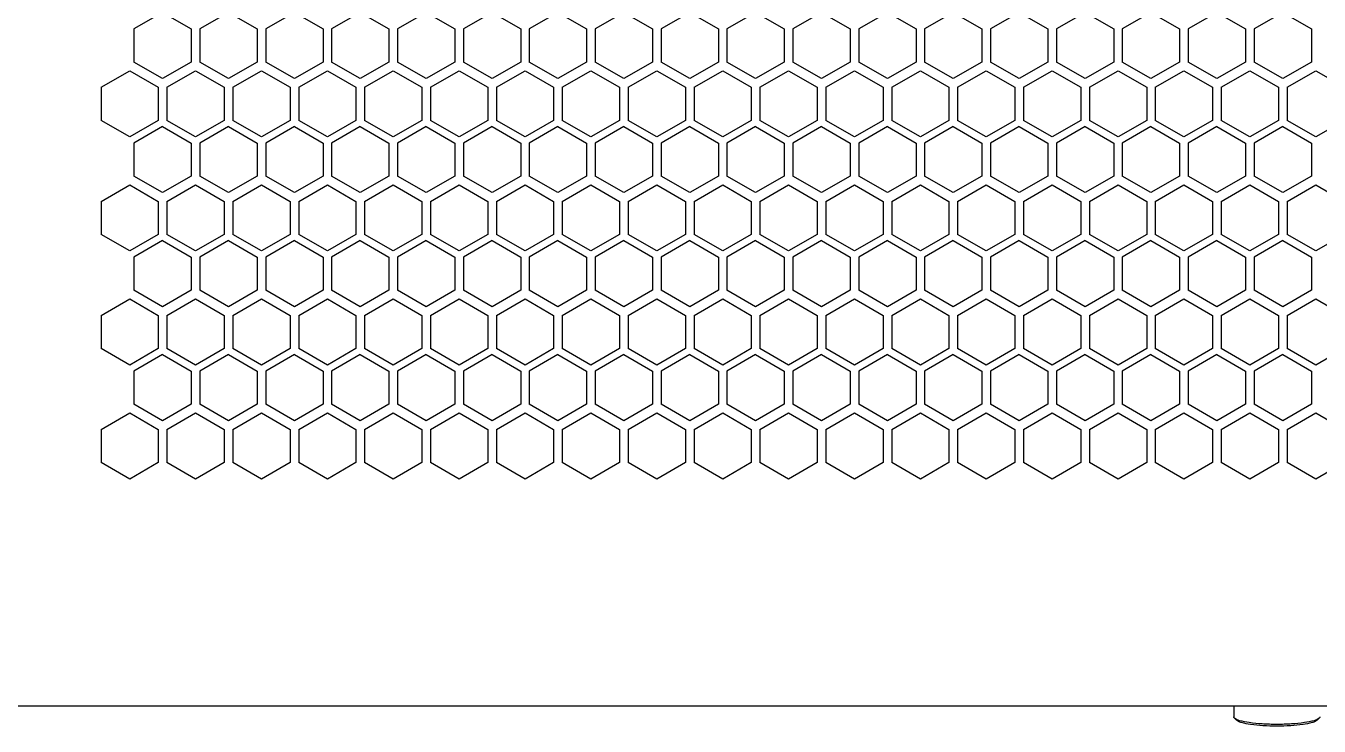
# Model space of a CAD drawing. Header units: millimetres. Extents: x 55614 to 110757, y -66981 to -47484.
# Drawn here: x 77869.1 to 78049.7, y -50502 to -50404.2 of the extents above; entities that cross this region are included whole.
import ezdxf

# ---------------------------------------------------------------- set-up
doc = ezdxf.new("R2010")
doc.units = ezdxf.units.MM
doc.layers.add('4215-0412-2-1_0', color=7, linetype='Continuous')
doc.layers.add('SONGBUTUO-M4-8_0', color=7, linetype='Continuous')
doc.layers.add('THICK', color=7, linetype='Continuous', lineweight=0)

# ---------------------------------------------------------------- blocks, each defined once
blk = doc.blocks.new('RU67I6756')
at = {"layer": '4215-0412-2-1_0', "color": 0, "linetype": 'Continuous'}
for p, q in [((24589.06, 16388.19), (24585.06, 16385.88)), ((24589.06, 16388.19), (24593.06, 16385.88)), ((24598.26, 16388.19), (24594.26, 16385.88)), ((24598.26, 16388.19), (24602.26, 16385.88)), ((24607.46, 16388.19), (24603.46, 16385.88)), ((24607.46, 16388.19), (24611.46, 16385.88)), ((24616.66, 16388.19), (24612.66, 16385.88)), ((24616.66, 16388.19), (24620.66, 16385.88)), ((24625.86, 16388.19), (24621.86, 16385.88)), ((24625.86, 16388.19), (24629.86, 16385.88)), ((24635.06, 16388.19), (24631.06, 16385.88)), ((24635.06, 16388.19), (24639.06, 16385.88)), ((24644.26, 16388.19), (24640.26, 16385.88)), ((24644.26, 16388.19), (24648.26, 16385.88)), ((24653.46, 16388.19), (24649.46, 16385.88)), ((24653.46, 16388.19), (24657.46, 16385.88)), ((24662.66, 16388.19), (24658.66, 16385.88)), ((24662.66, 16388.19), (24666.66, 16385.88)), ((24671.86, 16388.19), (24667.86, 16385.88)), ((24671.86, 16388.19), (24675.86, 16385.88)), ((24681.06, 16388.19), (24677.06, 16385.88)), ((24681.06, 16388.19), (24685.06, 16385.88)), ((24690.26, 16388.19), (24686.26, 16385.88)), ((24690.26, 16388.19), (24694.26, 16385.88)), ((24699.46, 16388.19), (24695.46, 16385.88)), ((24699.46, 16388.19), (24703.46, 16385.88)), ((24708.66, 16388.19), (24704.66, 16385.88)), ((24708.66, 16388.19), (24712.66, 16385.88)), ((24717.86, 16388.19), (24713.86, 16385.88)), ((24717.86, 16388.19), (24721.86, 16385.88)), ((24727.06, 16388.19), (24723.06, 16385.88)), ((24727.06, 16388.19), (24731.06, 16385.88)), ((24736.26, 16388.19), (24732.26, 16385.88)), ((24736.26, 16388.19), (24740.26, 16385.88)), ((24745.46, 16388.19), (24741.46, 16385.88)), ((24745.46, 16388.19), (24749.46, 16385.88)), ((24585.06, 16385.88), (24585.06, 16381.26)), ((24593.06, 16385.88), (24593.06, 16381.26)), ((24594.26, 16385.88), (24594.26, 16381.26)), ((24602.26, 16385.88), (24602.26, 16381.26)), ((24603.46, 16385.88), (24603.46, 16381.26)), ((24611.46, 16385.88), (24611.46, 16381.26)), ((24612.66, 16385.88), (24612.66, 16381.26)), ((24620.66, 16385.88), (24620.66, 16381.26)), ((24621.86, 16385.88), (24621.86, 16381.26)), ((24629.86, 16385.88), (24629.86, 16381.26)), ((24631.06, 16385.88), (24631.06, 16381.26)), ((24639.06, 16385.88), (24639.06, 16381.26)), ((24640.26, 16385.88), (24640.26, 16381.26)), ((24648.26, 16385.88), (24648.26, 16381.26)), ((24649.46, 16385.88), (24649.46, 16381.26)), ((24657.46, 16385.88), (24657.46, 16381.26)), ((24658.66, 16385.88), (24658.66, 16381.26)), ((24666.66, 16385.88), (24666.66, 16381.26)), ((24667.86, 16385.88), (24667.86, 16381.26)), ((24675.86, 16385.88), (24675.86, 16381.26)), ((24677.06, 16385.88), (24677.06, 16381.26)), ((24685.06, 16385.88), (24685.06, 16381.26)), ((24686.26, 16385.88), (24686.26, 16381.26)), ((24694.26, 16385.88), (24694.26, 16381.26)), ((24695.46, 16385.88), (24695.46, 16381.26)), ((24703.46, 16385.88), (24703.46, 16381.26)), ((24704.66, 16385.88), (24704.66, 16381.26)), ((24712.66, 16385.88), (24712.66, 16381.26)), ((24713.86, 16385.88), (24713.86, 16381.26)), ((24721.86, 16385.88), (24721.86, 16381.26)), ((24723.06, 16385.88), (24723.06, 16381.26)), ((24731.06, 16385.88), (24731.06, 16381.26)), ((24732.26, 16385.88), (24732.26, 16381.26)), ((24740.26, 16385.88), (24740.26, 16381.26)), ((24741.46, 16385.88), (24741.46, 16381.26)), ((24749.46, 16385.88), (24749.46, 16381.26)), ((24580.46, 16377.73), (24584.46, 16380.04)), ((24584.46, 16380.04), (24588.46, 16377.73)), ((24589.06, 16378.95), (24585.06, 16381.26)), ((24593.06, 16381.26), (24589.06, 16378.95)), ((24589.66, 16377.73), (24593.66, 16380.04)), ((24593.66, 16380.04), (24597.66, 16377.73)), ((24598.26, 16378.95), (24594.26, 16381.26)), ((24602.26, 16381.26), (24598.26, 16378.95)), ((24598.86, 16377.73), (24602.86, 16380.04)), ((24602.86, 16380.04), (24606.86, 16377.73)), ((24607.46, 16378.95), (24603.46, 16381.26)), ((24611.46, 16381.26), (24607.46, 16378.95)), ((24608.06, 16377.73), (24612.06, 16380.04)), ((24612.06, 16380.04), (24616.06, 16377.73)), ((24616.66, 16378.95), (24612.66, 16381.26)), ((24620.66, 16381.26), (24616.66, 16378.95)), ((24617.26, 16377.73), (24621.26, 16380.04)), ((24621.26, 16380.04), (24625.26, 16377.73)), ((24625.86, 16378.95), (24621.86, 16381.26)), ((24629.86, 16381.26), (24625.86, 16378.95)), ((24626.46, 16377.73), (24630.46, 16380.04)), ((24630.46, 16380.04), (24634.46, 16377.73)), ((24635.06, 16378.95), (24631.06, 16381.26)), ((24639.06, 16381.26), (24635.06, 16378.95)), ((24635.66, 16377.73), (24639.66, 16380.04)), ((24639.66, 16380.04), (24643.66, 16377.73)), ((24644.26, 16378.95), (24640.26, 16381.26)), ((24648.26, 16381.26), (24644.26, 16378.95)), ((24644.86, 16377.73), (24648.86, 16380.04)), ((24648.86, 16380.04), (24652.86, 16377.73)), ((24653.46, 16378.95), (24649.46, 16381.26)), ((24657.46, 16381.26), (24653.46, 16378.95)), ((24654.06, 16377.73), (24658.06, 16380.04)), ((24658.06, 16380.04), (24662.06, 16377.73)), ((24662.66, 16378.95), (24658.66, 16381.26)), ((24666.66, 16381.26), (24662.66, 16378.95)), ((24663.26, 16377.73), (24667.26, 16380.04)), ((24667.26, 16380.04), (24671.26, 16377.73)), ((24671.86, 16378.95), (24667.86, 16381.26)), ((24675.86, 16381.26), (24671.86, 16378.95)), ((24672.46, 16377.73), (24676.46, 16380.04)), ((24676.46, 16380.04), (24680.46, 16377.73)), ((24681.06, 16378.95), (24677.06, 16381.26)), ((24685.06, 16381.26), (24681.06, 16378.95)), ((24681.66, 16377.73), (24685.66, 16380.04)), ((24685.66, 16380.04), (24689.66, 16377.73)), ((24690.26, 16378.95), (24686.26, 16381.26)), ((24694.26, 16381.26), (24690.26, 16378.95)), ((24690.86, 16377.73), (24694.86, 16380.04)), ((24694.86, 16380.04), (24698.86, 16377.73)), ((24699.46, 16378.95), (24695.46, 16381.26)), ((24703.46, 16381.26), (24699.46, 16378.95)), ((24700.06, 16377.73), (24704.06, 16380.04)), ((24704.06, 16380.04), (24708.06, 16377.73)), ((24708.66, 16378.95), (24704.66, 16381.26)), ((24712.66, 16381.26), (24708.66, 16378.95)), ((24709.26, 16377.73), (24713.26, 16380.04)), ((24713.26, 16380.04), (24717.26, 16377.73)), ((24717.86, 16378.95), (24713.86, 16381.26)), ((24721.86, 16381.26), (24717.86, 16378.95)), ((24718.46, 16377.73), (24722.46, 16380.04)), ((24722.46, 16380.04), (24726.46, 16377.73)), ((24727.06, 16378.95), (24723.06, 16381.26)), ((24731.06, 16381.26), (24727.06, 16378.95)), ((24727.66, 16377.73), (24731.66, 16380.04)), ((24731.66, 16380.04), (24735.66, 16377.73)), ((24736.26, 16378.95), (24732.26, 16381.26)), ((24740.26, 16381.26), (24736.26, 16378.95)), ((24736.86, 16377.73), (24740.86, 16380.04)), ((24740.86, 16380.04), (24744.86, 16377.73)), ((24745.46, 16378.95), (24741.46, 16381.26)), ((24749.46, 16381.26), (24745.46, 16378.95)), ((24746.06, 16377.73), (24750.06, 16380.04)), ((24750.06, 16380.04), (24754.06, 16377.73)), ((24580.46, 16377.73), (24580.46, 16373.11)), ((24588.46, 16377.73), (24588.46, 16373.11)), ((24589.66, 16377.73), (24589.66, 16373.11)), ((24597.66, 16377.73), (24597.66, 16373.11)), ((24598.86, 16377.73), (24598.86, 16373.11)), ((24606.86, 16377.73), (24606.86, 16373.11)), ((24608.06, 16377.73), (24608.06, 16373.11)), ((24616.06, 16377.73), (24616.06, 16373.11)), ((24617.26, 16377.73), (24617.26, 16373.11)), ((24625.26, 16377.73), (24625.26, 16373.11)), ((24626.46, 16377.73), (24626.46, 16373.11)), ((24634.46, 16377.73), (24634.46, 16373.11)), ((24635.66, 16377.73), (24635.66, 16373.11)), ((24643.66, 16377.73), (24643.66, 16373.11)), ((24644.86, 16377.73), (24644.86, 16373.11)), ((24652.86, 16377.73), (24652.86, 16373.11)), ((24654.06, 16377.73), (24654.06, 16373.11)), ((24662.06, 16377.73), (24662.06, 16373.11)), ((24663.26, 16377.73), (24663.26, 16373.11)), ((24671.26, 16377.73), (24671.26, 16373.11)), ((24672.46, 16377.73), (24672.46, 16373.11)), ((24680.46, 16377.73), (24680.46, 16373.11)), ((24681.66, 16377.73), (24681.66, 16373.11)), ((24689.66, 16377.73), (24689.66, 16373.11)), ((24690.86, 16377.73), (24690.86, 16373.11)), ((24698.86, 16377.73), (24698.86, 16373.11)), ((24700.06, 16377.73), (24700.06, 16373.11)), ((24708.06, 16377.73), (24708.06, 16373.11)), ((24709.26, 16377.73), (24709.26, 16373.11)), ((24717.26, 16377.73), (24717.26, 16373.11)), ((24718.46, 16377.73), (24718.46, 16373.11)), ((24726.46, 16377.73), (24726.46, 16373.11)), ((24727.66, 16377.73), (24727.66, 16373.11)), ((24735.66, 16377.73), (24735.66, 16373.11)), ((24736.86, 16377.73), (24736.86, 16373.11)), ((24744.86, 16377.73), (24744.86, 16373.11)), ((24746.06, 16377.73), (24746.06, 16373.11)), ((24584.46, 16370.8), (24580.46, 16373.11)), ((24588.46, 16373.11), (24584.46, 16370.8)), ((24593.66, 16370.8), (24589.66, 16373.11)), ((24597.66, 16373.11), (24593.66, 16370.8)), ((24602.86, 16370.8), (24598.86, 16373.11)), ((24606.86, 16373.11), (24602.86, 16370.8)), ((24612.06, 16370.8), (24608.06, 16373.11)), ((24616.06, 16373.11), (24612.06, 16370.8)), ((24621.26, 16370.8), (24617.26, 16373.11)), ((24625.26, 16373.11), (24621.26, 16370.8)), ((24630.46, 16370.8), (24626.46, 16373.11)), ((24634.46, 16373.11), (24630.46, 16370.8)), ((24639.66, 16370.8), (24635.66, 16373.11)), ((24643.66, 16373.11), (24639.66, 16370.8)), ((24648.86, 16370.8), (24644.86, 16373.11)), ((24652.86, 16373.11), (24648.86, 16370.8)), ((24658.06, 16370.8), (24654.06, 16373.11)), ((24662.06, 16373.11), (24658.06, 16370.8)), ((24667.26, 16370.8), (24663.26, 16373.11)), ((24671.26, 16373.11), (24667.26, 16370.8)), ((24676.46, 16370.8), (24672.46, 16373.11)), ((24680.46, 16373.11), (24676.46, 16370.8)), ((24685.66, 16370.8), (24681.66, 16373.11)), ((24689.66, 16373.11), (24685.66, 16370.8)), ((24694.86, 16370.8), (24690.86, 16373.11)), ((24698.86, 16373.11), (24694.86, 16370.8)), ((24704.06, 16370.8), (24700.06, 16373.11)), ((24708.06, 16373.11), (24704.06, 16370.8)), ((24713.26, 16370.8), (24709.26, 16373.11)), ((24717.26, 16373.11), (24713.26, 16370.8)), ((24722.46, 16370.8), (24718.46, 16373.11)), ((24726.46, 16373.11), (24722.46, 16370.8)), ((24731.66, 16370.8), (24727.66, 16373.11)), ((24735.66, 16373.11), (24731.66, 16370.8)), ((24740.86, 16370.8), (24736.86, 16373.11)), ((24744.86, 16373.11), (24740.86, 16370.8)), ((24750.06, 16370.8), (24746.06, 16373.11)), ((24754.06, 16373.11), (24750.06, 16370.8)), ((24589.06, 16372.26), (24585.06, 16369.95)), ((24589.06, 16372.26), (24593.06, 16369.95)), ((24598.26, 16372.26), (24594.26, 16369.95)), ((24598.26, 16372.26), (24602.26, 16369.95)), ((24607.46, 16372.26), (24603.46, 16369.95)), ((24607.46, 16372.26), (24611.46, 16369.95)), ((24616.66, 16372.26), (24612.66, 16369.95)), ((24616.66, 16372.26), (24620.66, 16369.95)), ((24625.86, 16372.26), (24621.86, 16369.95)), ((24625.86, 16372.26), (24629.86, 16369.95)), ((24635.06, 16372.26), (24631.06, 16369.95)), ((24635.06, 16372.26), (24639.06, 16369.95)), ((24644.26, 16372.26), (24640.26, 16369.95)), ((24644.26, 16372.26), (24648.26, 16369.95)), ((24653.46, 16372.26), (24649.46, 16369.95)), ((24653.46, 16372.26), (24657.46, 16369.95)), ((24662.66, 16372.26), (24658.66, 16369.95)), ((24662.66, 16372.26), (24666.66, 16369.95)), ((24671.86, 16372.26), (24667.86, 16369.95)), ((24671.86, 16372.26), (24675.86, 16369.95)), ((24681.06, 16372.26), (24677.06, 16369.95)), ((24681.06, 16372.26), (24685.06, 16369.95)), ((24690.26, 16372.26), (24686.26, 16369.95)), ((24690.26, 16372.26), (24694.26, 16369.95)), ((24699.46, 16372.26), (24695.46, 16369.95)), ((24699.46, 16372.26), (24703.46, 16369.95)), ((24708.66, 16372.26), (24704.66, 16369.95)), ((24708.66, 16372.26), (24712.66, 16369.95)), ((24717.86, 16372.26), (24713.86, 16369.95)), ((24717.86, 16372.26), (24721.86, 16369.95)), ((24727.06, 16372.26), (24723.06, 16369.95)), ((24727.06, 16372.26), (24731.06, 16369.95)), ((24736.26, 16372.26), (24732.26, 16369.95)), ((24736.26, 16372.26), (24740.26, 16369.95)), ((24745.46, 16372.26), (24741.46, 16369.95)), ((24745.46, 16372.26), (24749.46, 16369.95)), ((24585.06, 16369.95), (24585.06, 16365.33)), ((24593.06, 16369.95), (24593.06, 16365.33)), ((24594.26, 16369.95), (24594.26, 16365.33)), ((24602.26, 16369.95), (24602.26, 16365.33)), ((24603.46, 16369.95), (24603.46, 16365.33)), ((24611.46, 16369.95), (24611.46, 16365.33)), ((24612.66, 16369.95), (24612.66, 16365.33)), ((24620.66, 16369.95), (24620.66, 16365.33)), ((24621.86, 16369.95), (24621.86, 16365.33)), ((24629.86, 16369.95), (24629.86, 16365.33)), ((24631.06, 16369.95), (24631.06, 16365.33)), ((24639.06, 16369.95), (24639.06, 16365.33)), ((24640.26, 16369.95), (24640.26, 16365.33)), ((24648.26, 16369.95), (24648.26, 16365.33)), ((24649.46, 16369.95), (24649.46, 16365.33)), ((24657.46, 16369.95), (24657.46, 16365.33)), ((24658.66, 16369.95), (24658.66, 16365.33)), ((24666.66, 16369.95), (24666.66, 16365.33)), ((24667.86, 16369.95), (24667.86, 16365.33)), ((24675.86, 16369.95), (24675.86, 16365.33)), ((24677.06, 16369.95), (24677.06, 16365.33)), ((24685.06, 16369.95), (24685.06, 16365.33)), ((24686.26, 16369.95), (24686.26, 16365.33)), ((24694.26, 16369.95), (24694.26, 16365.33)), ((24695.46, 16369.95), (24695.46, 16365.33)), ((24703.46, 16369.95), (24703.46, 16365.33)), ((24704.66, 16369.95), (24704.66, 16365.33)), ((24712.66, 16369.95), (24712.66, 16365.33)), ((24713.86, 16369.95), (24713.86, 16365.33)), ((24721.86, 16369.95), (24721.86, 16365.33)), ((24723.06, 16369.95), (24723.06, 16365.33)), ((24731.06, 16369.95), (24731.06, 16365.33)), ((24732.26, 16369.95), (24732.26, 16365.33)), ((24740.26, 16369.95), (24740.26, 16365.33)), ((24741.46, 16369.95), (24741.46, 16365.33)), ((24749.46, 16369.95), (24749.46, 16365.33)), ((24580.46, 16361.8), (24584.46, 16364.11)), ((24584.46, 16364.11), (24588.46, 16361.8)), ((24589.06, 16363.02), (24585.06, 16365.33)), ((24593.06, 16365.33), (24589.06, 16363.02)), ((24589.66, 16361.8), (24593.66, 16364.11)), ((24593.66, 16364.11), (24597.66, 16361.8)), ((24598.26, 16363.02), (24594.26, 16365.33)), ((24602.26, 16365.33), (24598.26, 16363.02)), ((24598.86, 16361.8), (24602.86, 16364.11)), ((24602.86, 16364.11), (24606.86, 16361.8)), ((24607.46, 16363.02), (24603.46, 16365.33)), ((24611.46, 16365.33), (24607.46, 16363.02)), ((24608.06, 16361.8), (24612.06, 16364.11)), ((24612.06, 16364.11), (24616.06, 16361.8)), ((24616.66, 16363.02), (24612.66, 16365.33)), ((24620.66, 16365.33), (24616.66, 16363.02)), ((24617.26, 16361.8), (24621.26, 16364.11)), ((24621.26, 16364.11), (24625.26, 16361.8)), ((24625.86, 16363.02), (24621.86, 16365.33)), ((24629.86, 16365.33), (24625.86, 16363.02)), ((24626.46, 16361.8), (24630.46, 16364.11)), ((24630.46, 16364.11), (24634.46, 16361.8)), ((24635.06, 16363.02), (24631.06, 16365.33)), ((24639.06, 16365.33), (24635.06, 16363.02)), ((24635.66, 16361.8), (24639.66, 16364.11)), ((24639.66, 16364.11), (24643.66, 16361.8)), ((24644.26, 16363.02), (24640.26, 16365.33)), ((24648.26, 16365.33), (24644.26, 16363.02)), ((24644.86, 16361.8), (24648.86, 16364.11)), ((24648.86, 16364.11), (24652.86, 16361.8)), ((24653.46, 16363.02), (24649.46, 16365.33)), ((24657.46, 16365.33), (24653.46, 16363.02)), ((24654.06, 16361.8), (24658.06, 16364.11)), ((24658.06, 16364.11), (24662.06, 16361.8)), ((24662.66, 16363.02), (24658.66, 16365.33)), ((24666.66, 16365.33), (24662.66, 16363.02)), ((24663.26, 16361.8), (24667.26, 16364.11)), ((24667.26, 16364.11), (24671.26, 16361.8)), ((24671.86, 16363.02), (24667.86, 16365.33)), ((24675.86, 16365.33), (24671.86, 16363.02)), ((24672.46, 16361.8), (24676.46, 16364.11)), ((24676.46, 16364.11), (24680.46, 16361.8)), ((24681.06, 16363.02), (24677.06, 16365.33)), ((24685.06, 16365.33), (24681.06, 16363.02)), ((24681.66, 16361.8), (24685.66, 16364.11)), ((24685.66, 16364.11), (24689.66, 16361.8)), ((24690.26, 16363.02), (24686.26, 16365.33)), ((24694.26, 16365.33), (24690.26, 16363.02)), ((24690.86, 16361.8), (24694.86, 16364.11)), ((24694.86, 16364.11), (24698.86, 16361.8)), ((24699.46, 16363.02), (24695.46, 16365.33)), ((24703.46, 16365.33), (24699.46, 16363.02)), ((24700.06, 16361.8), (24704.06, 16364.11)), ((24704.06, 16364.11), (24708.06, 16361.8)), ((24708.66, 16363.02), (24704.66, 16365.33)), ((24712.66, 16365.33), (24708.66, 16363.02)), ((24709.26, 16361.8), (24713.26, 16364.11)), ((24713.26, 16364.11), (24717.26, 16361.8)), ((24717.86, 16363.02), (24713.86, 16365.33)), ((24721.86, 16365.33), (24717.86, 16363.02)), ((24718.46, 16361.8), (24722.46, 16364.11)), ((24722.46, 16364.11), (24726.46, 16361.8)), ((24727.06, 16363.02), (24723.06, 16365.33)), ((24731.06, 16365.33), (24727.06, 16363.02)), ((24727.66, 16361.8), (24731.66, 16364.11)), ((24731.66, 16364.11), (24735.66, 16361.8)), ((24736.26, 16363.02), (24732.26, 16365.33)), ((24740.26, 16365.33), (24736.26, 16363.02)), ((24736.86, 16361.8), (24740.86, 16364.11)), ((24740.86, 16364.11), (24744.86, 16361.8)), ((24745.46, 16363.02), (24741.46, 16365.33)), ((24749.46, 16365.33), (24745.46, 16363.02)), ((24746.06, 16361.8), (24750.06, 16364.11)), ((24750.06, 16364.11), (24754.06, 16361.8)), ((24580.46, 16361.8), (24580.46, 16357.18)), ((24588.46, 16361.8), (24588.46, 16357.18)), ((24589.66, 16361.8), (24589.66, 16357.18)), ((24597.66, 16361.8), (24597.66, 16357.18)), ((24598.86, 16361.8), (24598.86, 16357.18)), ((24606.86, 16361.8), (24606.86, 16357.18)), ((24608.06, 16361.8), (24608.06, 16357.18)), ((24616.06, 16361.8), (24616.06, 16357.18)), ((24617.26, 16361.8), (24617.26, 16357.18)), ((24625.26, 16361.8), (24625.26, 16357.18)), ((24626.46, 16361.8), (24626.46, 16357.18)), ((24634.46, 16361.8), (24634.46, 16357.18)), ((24635.66, 16361.8), (24635.66, 16357.18)), ((24643.66, 16361.8), (24643.66, 16357.18)), ((24644.86, 16361.8), (24644.86, 16357.18)), ((24652.86, 16361.8), (24652.86, 16357.18)), ((24654.06, 16361.8), (24654.06, 16357.18)), ((24662.06, 16361.8), (24662.06, 16357.18)), ((24663.26, 16361.8), (24663.26, 16357.18)), ((24671.26, 16361.8), (24671.26, 16357.18)), ((24672.46, 16361.8), (24672.46, 16357.18)), ((24680.46, 16361.8), (24680.46, 16357.18)), ((24681.66, 16361.8), (24681.66, 16357.18)), ((24689.66, 16361.8), (24689.66, 16357.18)), ((24690.86, 16361.8), (24690.86, 16357.18)), ((24698.86, 16361.8), (24698.86, 16357.18)), ((24700.06, 16361.8), (24700.06, 16357.18)), ((24708.06, 16361.8), (24708.06, 16357.18)), ((24709.26, 16361.8), (24709.26, 16357.18)), ((24717.26, 16361.8), (24717.26, 16357.18)), ((24718.46, 16361.8), (24718.46, 16357.18)), ((24726.46, 16361.8), (24726.46, 16357.18)), ((24727.66, 16361.8), (24727.66, 16357.18)), ((24735.66, 16361.8), (24735.66, 16357.18)), ((24736.86, 16361.8), (24736.86, 16357.18)), ((24744.86, 16361.8), (24744.86, 16357.18)), ((24746.06, 16361.8), (24746.06, 16357.18)), ((24584.46, 16354.87), (24580.46, 16357.18)), ((24588.46, 16357.18), (24584.46, 16354.87)), ((24593.66, 16354.87), (24589.66, 16357.18)), ((24597.66, 16357.18), (24593.66, 16354.87)), ((24602.86, 16354.87), (24598.86, 16357.18)), ((24606.86, 16357.18), (24602.86, 16354.87)), ((24612.06, 16354.87), (24608.06, 16357.18)), ((24616.06, 16357.18), (24612.06, 16354.87)), ((24621.26, 16354.87), (24617.26, 16357.18)), ((24625.26, 16357.18), (24621.26, 16354.87)), ((24630.46, 16354.87), (24626.46, 16357.18)), ((24634.46, 16357.18), (24630.46, 16354.87)), ((24639.66, 16354.87), (24635.66, 16357.18)), ((24643.66, 16357.18), (24639.66, 16354.87)), ((24648.86, 16354.87), (24644.86, 16357.18)), ((24652.86, 16357.18), (24648.86, 16354.87)), ((24658.06, 16354.87), (24654.06, 16357.18)), ((24662.06, 16357.18), (24658.06, 16354.87)), ((24667.26, 16354.87), (24663.26, 16357.18)), ((24671.26, 16357.18), (24667.26, 16354.87)), ((24676.46, 16354.87), (24672.46, 16357.18)), ((24680.46, 16357.18), (24676.46, 16354.87)), ((24685.66, 16354.87), (24681.66, 16357.18)), ((24689.66, 16357.18), (24685.66, 16354.87)), ((24694.86, 16354.87), (24690.86, 16357.18)), ((24698.86, 16357.18), (24694.86, 16354.87)), ((24704.06, 16354.87), (24700.06, 16357.18)), ((24708.06, 16357.18), (24704.06, 16354.87)), ((24713.26, 16354.87), (24709.26, 16357.18)), ((24717.26, 16357.18), (24713.26, 16354.87)), ((24722.46, 16354.87), (24718.46, 16357.18)), ((24726.46, 16357.18), (24722.46, 16354.87)), ((24731.66, 16354.87), (24727.66, 16357.18)), ((24735.66, 16357.18), (24731.66, 16354.87)), ((24740.86, 16354.87), (24736.86, 16357.18)), ((24744.86, 16357.18), (24740.86, 16354.87)), ((24750.06, 16354.87), (24746.06, 16357.18)), ((24754.06, 16357.18), (24750.06, 16354.87)), ((24589.06, 16356.33), (24585.06, 16354.02)), ((24589.06, 16356.33), (24593.06, 16354.02)), ((24598.26, 16356.33), (24594.26, 16354.02)), ((24598.26, 16356.33), (24602.26, 16354.02)), ((24607.46, 16356.33), (24603.46, 16354.02)), ((24607.46, 16356.33), (24611.46, 16354.02)), ((24616.66, 16356.33), (24612.66, 16354.02)), ((24616.66, 16356.33), (24620.66, 16354.02)), ((24625.86, 16356.33), (24621.86, 16354.02)), ((24625.86, 16356.33), (24629.86, 16354.02)), ((24635.06, 16356.33), (24631.06, 16354.02)), ((24635.06, 16356.33), (24639.06, 16354.02)), ((24644.26, 16356.33), (24640.26, 16354.02)), ((24644.26, 16356.33), (24648.26, 16354.02)), ((24653.46, 16356.33), (24649.46, 16354.02)), ((24653.46, 16356.33), (24657.46, 16354.02)), ((24662.66, 16356.33), (24658.66, 16354.02)), ((24662.66, 16356.33), (24666.66, 16354.02)), ((24671.86, 16356.33), (24667.86, 16354.02)), ((24671.86, 16356.33), (24675.86, 16354.02)), ((24681.06, 16356.33), (24677.06, 16354.02)), ((24681.06, 16356.33), (24685.06, 16354.02)), ((24690.26, 16356.33), (24686.26, 16354.02)), ((24690.26, 16356.33), (24694.26, 16354.02)), ((24699.46, 16356.33), (24695.46, 16354.02)), ((24699.46, 16356.33), (24703.46, 16354.02)), ((24708.66, 16356.33), (24704.66, 16354.02)), ((24708.66, 16356.33), (24712.66, 16354.02)), ((24717.86, 16356.33), (24713.86, 16354.02)), ((24717.86, 16356.33), (24721.86, 16354.02)), ((24727.06, 16356.33), (24723.06, 16354.02)), ((24727.06, 16356.33), (24731.06, 16354.02)), ((24736.26, 16356.33), (24732.26, 16354.02)), ((24736.26, 16356.33), (24740.26, 16354.02)), ((24745.46, 16356.33), (24741.46, 16354.02)), ((24745.46, 16356.33), (24749.46, 16354.02)), ((24585.06, 16354.02), (24585.06, 16349.4)), ((24593.06, 16354.02), (24593.06, 16349.4)), ((24594.26, 16354.02), (24594.26, 16349.4)), ((24602.26, 16354.02), (24602.26, 16349.4)), ((24603.46, 16354.02), (24603.46, 16349.4)), ((24611.46, 16354.02), (24611.46, 16349.4)), ((24612.66, 16354.02), (24612.66, 16349.4)), ((24620.66, 16354.02), (24620.66, 16349.4)), ((24621.86, 16354.02), (24621.86, 16349.4)), ((24629.86, 16354.02), (24629.86, 16349.4)), ((24631.06, 16354.02), (24631.06, 16349.4)), ((24639.06, 16354.02), (24639.06, 16349.4)), ((24640.26, 16354.02), (24640.26, 16349.4)), ((24648.26, 16354.02), (24648.26, 16349.4)), ((24649.46, 16354.02), (24649.46, 16349.4)), ((24657.46, 16354.02), (24657.46, 16349.4)), ((24658.66, 16354.02), (24658.66, 16349.4)), ((24666.66, 16354.02), (24666.66, 16349.4)), ((24667.86, 16354.02), (24667.86, 16349.4)), ((24675.86, 16354.02), (24675.86, 16349.4)), ((24677.06, 16354.02), (24677.06, 16349.4)), ((24685.06, 16354.02), (24685.06, 16349.4)), ((24686.26, 16354.02), (24686.26, 16349.4)), ((24694.26, 16354.02), (24694.26, 16349.4)), ((24695.46, 16354.02), (24695.46, 16349.4)), ((24703.46, 16354.02), (24703.46, 16349.4)), ((24704.66, 16354.02), (24704.66, 16349.4)), ((24712.66, 16354.02), (24712.66, 16349.4)), ((24713.86, 16354.02), (24713.86, 16349.4)), ((24721.86, 16354.02), (24721.86, 16349.4)), ((24723.06, 16354.02), (24723.06, 16349.4)), ((24731.06, 16354.02), (24731.06, 16349.4)), ((24732.26, 16354.02), (24732.26, 16349.4)), ((24740.26, 16354.02), (24740.26, 16349.4)), ((24741.46, 16354.02), (24741.46, 16349.4)), ((24749.46, 16354.02), (24749.46, 16349.4)), ((24589.06, 16347.09), (24585.06, 16349.4)), ((24593.06, 16349.4), (24589.06, 16347.09)), ((24598.26, 16347.09), (24594.26, 16349.4)), ((24602.26, 16349.4), (24598.26, 16347.09)), ((24607.46, 16347.09), (24603.46, 16349.4)), ((24611.46, 16349.4), (24607.46, 16347.09)), ((24616.66, 16347.09), (24612.66, 16349.4)), ((24620.66, 16349.4), (24616.66, 16347.09)), ((24625.86, 16347.09), (24621.86, 16349.4)), ((24629.86, 16349.4), (24625.86, 16347.09)), ((24635.06, 16347.09), (24631.06, 16349.4)), ((24639.06, 16349.4), (24635.06, 16347.09)), ((24644.26, 16347.09), (24640.26, 16349.4)), ((24648.26, 16349.4), (24644.26, 16347.09)), ((24653.46, 16347.09), (24649.46, 16349.4)), ((24657.46, 16349.4), (24653.46, 16347.09)), ((24662.66, 16347.09), (24658.66, 16349.4)), ((24666.66, 16349.4), (24662.66, 16347.09)), ((24671.86, 16347.09), (24667.86, 16349.4)), ((24675.86, 16349.4), (24671.86, 16347.09)), ((24681.06, 16347.09), (24677.06, 16349.4)), ((24685.06, 16349.4), (24681.06, 16347.09)), ((24690.26, 16347.09), (24686.26, 16349.4)), ((24694.26, 16349.4), (24690.26, 16347.09)), ((24699.46, 16347.09), (24695.46, 16349.4)), ((24703.46, 16349.4), (24699.46, 16347.09)), ((24708.66, 16347.09), (24704.66, 16349.4)), ((24712.66, 16349.4), (24708.66, 16347.09)), ((24717.86, 16347.09), (24713.86, 16349.4)), ((24721.86, 16349.4), (24717.86, 16347.09)), ((24727.06, 16347.09), (24723.06, 16349.4)), ((24731.06, 16349.4), (24727.06, 16347.09)), ((24736.26, 16347.09), (24732.26, 16349.4)), ((24740.26, 16349.4), (24736.26, 16347.09)), ((24745.46, 16347.09), (24741.46, 16349.4)), ((24749.46, 16349.4), (24745.46, 16347.09)), ((24580.46, 16345.87), (24584.46, 16348.18)), ((24584.46, 16348.18), (24588.46, 16345.87)), ((24589.66, 16345.87), (24593.66, 16348.18)), ((24593.66, 16348.18), (24597.66, 16345.87)), ((24598.86, 16345.87), (24602.86, 16348.18)), ((24602.86, 16348.18), (24606.86, 16345.87)), ((24608.06, 16345.87), (24612.06, 16348.18)), ((24612.06, 16348.18), (24616.06, 16345.87)), ((24617.26, 16345.87), (24621.26, 16348.18)), ((24621.26, 16348.18), (24625.26, 16345.87)), ((24626.46, 16345.87), (24630.46, 16348.18)), ((24630.46, 16348.18), (24634.46, 16345.87)), ((24635.66, 16345.87), (24639.66, 16348.18)), ((24639.66, 16348.18), (24643.66, 16345.87)), ((24644.86, 16345.87), (24648.86, 16348.18)), ((24648.86, 16348.18), (24652.86, 16345.87)), ((24654.06, 16345.87), (24658.06, 16348.18)), ((24658.06, 16348.18), (24662.06, 16345.87)), ((24663.26, 16345.87), (24667.26, 16348.18)), ((24667.26, 16348.18), (24671.26, 16345.87)), ((24672.46, 16345.87), (24676.46, 16348.18)), ((24676.46, 16348.18), (24680.46, 16345.87)), ((24681.66, 16345.87), (24685.66, 16348.18)), ((24685.66, 16348.18), (24689.66, 16345.87)), ((24690.86, 16345.87), (24694.86, 16348.18)), ((24694.86, 16348.18), (24698.86, 16345.87)), ((24700.06, 16345.87), (24704.06, 16348.18)), ((24704.06, 16348.18), (24708.06, 16345.87)), ((24709.26, 16345.87), (24713.26, 16348.18)), ((24713.26, 16348.18), (24717.26, 16345.87)), ((24718.46, 16345.87), (24722.46, 16348.18)), ((24722.46, 16348.18), (24726.46, 16345.87)), ((24727.66, 16345.87), (24731.66, 16348.18)), ((24731.66, 16348.18), (24735.66, 16345.87)), ((24736.86, 16345.87), (24740.86, 16348.18)), ((24740.86, 16348.18), (24744.86, 16345.87)), ((24746.06, 16345.87), (24750.06, 16348.18)), ((24750.06, 16348.18), (24754.06, 16345.87)), ((24580.46, 16345.87), (24580.46, 16341.25)), ((24588.46, 16345.87), (24588.46, 16341.25)), ((24589.66, 16345.87), (24589.66, 16341.25)), ((24597.66, 16345.87), (24597.66, 16341.25)), ((24598.86, 16345.87), (24598.86, 16341.25)), ((24606.86, 16345.87), (24606.86, 16341.25)), ((24608.06, 16345.87), (24608.06, 16341.25)), ((24616.06, 16345.87), (24616.06, 16341.25)), ((24617.26, 16345.87), (24617.26, 16341.25)), ((24625.26, 16345.87), (24625.26, 16341.25)), ((24626.46, 16345.87), (24626.46, 16341.25)), ((24634.46, 16345.87), (24634.46, 16341.25)), ((24635.66, 16345.87), (24635.66, 16341.25)), ((24643.66, 16345.87), (24643.66, 16341.25)), ((24644.86, 16345.87), (24644.86, 16341.25)), ((24652.86, 16345.87), (24652.86, 16341.25)), ((24654.06, 16345.87), (24654.06, 16341.25)), ((24662.06, 16345.87), (24662.06, 16341.25)), ((24663.26, 16345.87), (24663.26, 16341.25)), ((24671.26, 16345.87), (24671.26, 16341.25)), ((24672.46, 16345.87), (24672.46, 16341.25)), ((24680.46, 16345.87), (24680.46, 16341.25)), ((24681.66, 16345.87), (24681.66, 16341.25)), ((24689.66, 16345.87), (24689.66, 16341.25)), ((24690.86, 16345.87), (24690.86, 16341.25)), ((24698.86, 16345.87), (24698.86, 16341.25)), ((24700.06, 16345.87), (24700.06, 16341.25)), ((24708.06, 16345.87), (24708.06, 16341.25)), ((24709.26, 16345.87), (24709.26, 16341.25)), ((24717.26, 16345.87), (24717.26, 16341.25)), ((24718.46, 16345.87), (24718.46, 16341.25)), ((24726.46, 16345.87), (24726.46, 16341.25)), ((24727.66, 16345.87), (24727.66, 16341.25)), ((24735.66, 16345.87), (24735.66, 16341.25)), ((24736.86, 16345.87), (24736.86, 16341.25)), ((24744.86, 16345.87), (24744.86, 16341.25)), ((24746.06, 16345.87), (24746.06, 16341.25)), ((24584.46, 16338.94), (24580.46, 16341.25)), ((24588.46, 16341.25), (24584.46, 16338.94)), ((24589.06, 16340.4), (24585.06, 16338.09)), ((24589.06, 16340.4), (24593.06, 16338.09)), ((24593.66, 16338.94), (24589.66, 16341.25)), ((24597.66, 16341.25), (24593.66, 16338.94)), ((24598.26, 16340.4), (24594.26, 16338.09)), ((24598.26, 16340.4), (24602.26, 16338.09)), ((24602.86, 16338.94), (24598.86, 16341.25)), ((24606.86, 16341.25), (24602.86, 16338.94)), ((24607.46, 16340.4), (24603.46, 16338.09)), ((24607.46, 16340.4), (24611.46, 16338.09)), ((24612.06, 16338.94), (24608.06, 16341.25)), ((24616.06, 16341.25), (24612.06, 16338.94)), ((24616.66, 16340.4), (24612.66, 16338.09)), ((24616.66, 16340.4), (24620.66, 16338.09)), ((24621.26, 16338.94), (24617.26, 16341.25)), ((24625.26, 16341.25), (24621.26, 16338.94)), ((24625.86, 16340.4), (24621.86, 16338.09)), ((24625.86, 16340.4), (24629.86, 16338.09)), ((24630.46, 16338.94), (24626.46, 16341.25)), ((24634.46, 16341.25), (24630.46, 16338.94)), ((24635.06, 16340.4), (24631.06, 16338.09)), ((24635.06, 16340.4), (24639.06, 16338.09)), ((24639.66, 16338.94), (24635.66, 16341.25)), ((24643.66, 16341.25), (24639.66, 16338.94)), ((24644.26, 16340.4), (24640.26, 16338.09)), ((24644.26, 16340.4), (24648.26, 16338.09)), ((24648.86, 16338.94), (24644.86, 16341.25)), ((24652.86, 16341.25), (24648.86, 16338.94)), ((24653.46, 16340.4), (24649.46, 16338.09)), ((24653.46, 16340.4), (24657.46, 16338.09)), ((24658.06, 16338.94), (24654.06, 16341.25)), ((24662.06, 16341.25), (24658.06, 16338.94)), ((24662.66, 16340.4), (24658.66, 16338.09)), ((24662.66, 16340.4), (24666.66, 16338.09)), ((24667.26, 16338.94), (24663.26, 16341.25)), ((24671.26, 16341.25), (24667.26, 16338.94)), ((24671.86, 16340.4), (24667.86, 16338.09)), ((24671.86, 16340.4), (24675.86, 16338.09)), ((24676.46, 16338.94), (24672.46, 16341.25)), ((24680.46, 16341.25), (24676.46, 16338.94)), ((24681.06, 16340.4), (24677.06, 16338.09)), ((24681.06, 16340.4), (24685.06, 16338.09)), ((24685.66, 16338.94), (24681.66, 16341.25)), ((24689.66, 16341.25), (24685.66, 16338.94)), ((24690.26, 16340.4), (24686.26, 16338.09)), ((24690.26, 16340.4), (24694.26, 16338.09)), ((24694.86, 16338.94), (24690.86, 16341.25)), ((24698.86, 16341.25), (24694.86, 16338.94)), ((24699.46, 16340.4), (24695.46, 16338.09)), ((24699.46, 16340.4), (24703.46, 16338.09)), ((24704.06, 16338.94), (24700.06, 16341.25)), ((24708.06, 16341.25), (24704.06, 16338.94)), ((24708.66, 16340.4), (24704.66, 16338.09)), ((24708.66, 16340.4), (24712.66, 16338.09)), ((24713.26, 16338.94), (24709.26, 16341.25)), ((24717.26, 16341.25), (24713.26, 16338.94)), ((24717.86, 16340.4), (24713.86, 16338.09)), ((24717.86, 16340.4), (24721.86, 16338.09)), ((24722.46, 16338.94), (24718.46, 16341.25)), ((24726.46, 16341.25), (24722.46, 16338.94)), ((24727.06, 16340.4), (24723.06, 16338.09)), ((24727.06, 16340.4), (24731.06, 16338.09)), ((24731.66, 16338.94), (24727.66, 16341.25)), ((24735.66, 16341.25), (24731.66, 16338.94)), ((24736.26, 16340.4), (24732.26, 16338.09)), ((24736.26, 16340.4), (24740.26, 16338.09)), ((24740.86, 16338.94), (24736.86, 16341.25)), ((24744.86, 16341.25), (24740.86, 16338.94)), ((24745.46, 16340.4), (24741.46, 16338.09)), ((24745.46, 16340.4), (24749.46, 16338.09)), ((24750.06, 16338.94), (24746.06, 16341.25)), ((24754.06, 16341.25), (24750.06, 16338.94)), ((24585.06, 16338.09), (24585.06, 16333.47)), ((24593.06, 16338.09), (24593.06, 16333.47)), ((24594.26, 16338.09), (24594.26, 16333.47)), ((24602.26, 16338.09), (24602.26, 16333.47)), ((24603.46, 16338.09), (24603.46, 16333.47)), ((24611.46, 16338.09), (24611.46, 16333.47)), ((24612.66, 16338.09), (24612.66, 16333.47)), ((24620.66, 16338.09), (24620.66, 16333.47)), ((24621.86, 16338.09), (24621.86, 16333.47)), ((24629.86, 16338.09), (24629.86, 16333.47)), ((24631.06, 16338.09), (24631.06, 16333.47)), ((24639.06, 16338.09), (24639.06, 16333.47)), ((24640.26, 16338.09), (24640.26, 16333.47)), ((24648.26, 16338.09), (24648.26, 16333.47)), ((24649.46, 16338.09), (24649.46, 16333.47)), ((24657.46, 16338.09), (24657.46, 16333.47)), ((24658.66, 16338.09), (24658.66, 16333.47)), ((24666.66, 16338.09), (24666.66, 16333.47)), ((24667.86, 16338.09), (24667.86, 16333.47)), ((24675.86, 16338.09), (24675.86, 16333.47)), ((24677.06, 16338.09), (24677.06, 16333.47)), ((24685.06, 16338.09), (24685.06, 16333.47)), ((24686.26, 16338.09), (24686.26, 16333.47)), ((24694.26, 16338.09), (24694.26, 16333.47)), ((24695.46, 16338.09), (24695.46, 16333.47)), ((24703.46, 16338.09), (24703.46, 16333.47)), ((24704.66, 16338.09), (24704.66, 16333.47)), ((24712.66, 16338.09), (24712.66, 16333.47)), ((24713.86, 16338.09), (24713.86, 16333.47)), ((24721.86, 16338.09), (24721.86, 16333.47)), ((24723.06, 16338.09), (24723.06, 16333.47)), ((24731.06, 16338.09), (24731.06, 16333.47)), ((24732.26, 16338.09), (24732.26, 16333.47)), ((24740.26, 16338.09), (24740.26, 16333.47)), ((24741.46, 16338.09), (24741.46, 16333.47)), ((24749.46, 16338.09), (24749.46, 16333.47)), ((24589.06, 16331.16), (24585.06, 16333.47)), ((24593.06, 16333.47), (24589.06, 16331.16)), ((24598.26, 16331.16), (24594.26, 16333.47)), ((24602.26, 16333.47), (24598.26, 16331.16)), ((24607.46, 16331.16), (24603.46, 16333.47)), ((24611.46, 16333.47), (24607.46, 16331.16)), ((24616.66, 16331.16), (24612.66, 16333.47)), ((24620.66, 16333.47), (24616.66, 16331.16)), ((24625.86, 16331.16), (24621.86, 16333.47)), ((24629.86, 16333.47), (24625.86, 16331.16)), ((24635.06, 16331.16), (24631.06, 16333.47)), ((24639.06, 16333.47), (24635.06, 16331.16)), ((24644.26, 16331.16), (24640.26, 16333.47)), ((24648.26, 16333.47), (24644.26, 16331.16)), ((24653.46, 16331.16), (24649.46, 16333.47)), ((24657.46, 16333.47), (24653.46, 16331.16)), ((24662.66, 16331.16), (24658.66, 16333.47)), ((24666.66, 16333.47), (24662.66, 16331.16)), ((24671.86, 16331.16), (24667.86, 16333.47)), ((24675.86, 16333.47), (24671.86, 16331.16)), ((24681.06, 16331.16), (24677.06, 16333.47)), ((24685.06, 16333.47), (24681.06, 16331.16)), ((24690.26, 16331.16), (24686.26, 16333.47)), ((24694.26, 16333.47), (24690.26, 16331.16)), ((24699.46, 16331.16), (24695.46, 16333.47)), ((24703.46, 16333.47), (24699.46, 16331.16)), ((24708.66, 16331.16), (24704.66, 16333.47)), ((24712.66, 16333.47), (24708.66, 16331.16)), ((24717.86, 16331.16), (24713.86, 16333.47)), ((24721.86, 16333.47), (24717.86, 16331.16)), ((24727.06, 16331.16), (24723.06, 16333.47)), ((24731.06, 16333.47), (24727.06, 16331.16)), ((24736.26, 16331.16), (24732.26, 16333.47)), ((24740.26, 16333.47), (24736.26, 16331.16)), ((24745.46, 16331.16), (24741.46, 16333.47)), ((24749.46, 16333.47), (24745.46, 16331.16)), ((24580.46, 16329.94), (24584.46, 16332.25)), ((24584.46, 16332.25), (24588.46, 16329.94)), ((24589.66, 16329.94), (24593.66, 16332.25)), ((24593.66, 16332.25), (24597.66, 16329.94)), ((24598.86, 16329.94), (24602.86, 16332.25)), ((24602.86, 16332.25), (24606.86, 16329.94)), ((24608.06, 16329.94), (24612.06, 16332.25)), ((24612.06, 16332.25), (24616.06, 16329.94)), ((24617.26, 16329.94), (24621.26, 16332.25)), ((24621.26, 16332.25), (24625.26, 16329.94)), ((24626.46, 16329.94), (24630.46, 16332.25)), ((24630.46, 16332.25), (24634.46, 16329.94)), ((24635.66, 16329.94), (24639.66, 16332.25)), ((24639.66, 16332.25), (24643.66, 16329.94)), ((24644.86, 16329.94), (24648.86, 16332.25)), ((24648.86, 16332.25), (24652.86, 16329.94)), ((24654.06, 16329.94), (24658.06, 16332.25)), ((24658.06, 16332.25), (24662.06, 16329.94)), ((24663.26, 16329.94), (24667.26, 16332.25)), ((24667.26, 16332.25), (24671.26, 16329.94)), ((24672.46, 16329.94), (24676.46, 16332.25)), ((24676.46, 16332.25), (24680.46, 16329.94)), ((24681.66, 16329.94), (24685.66, 16332.25)), ((24685.66, 16332.25), (24689.66, 16329.94)), ((24690.86, 16329.94), (24694.86, 16332.25)), ((24694.86, 16332.25), (24698.86, 16329.94)), ((24700.06, 16329.94), (24704.06, 16332.25)), ((24704.06, 16332.25), (24708.06, 16329.94)), ((24709.26, 16329.94), (24713.26, 16332.25)), ((24713.26, 16332.25), (24717.26, 16329.94)), ((24718.46, 16329.94), (24722.46, 16332.25)), ((24722.46, 16332.25), (24726.46, 16329.94)), ((24727.66, 16329.94), (24731.66, 16332.25)), ((24731.66, 16332.25), (24735.66, 16329.94)), ((24736.86, 16329.94), (24740.86, 16332.25)), ((24740.86, 16332.25), (24744.86, 16329.94)), ((24746.06, 16329.94), (24750.06, 16332.25)), ((24750.06, 16332.25), (24754.06, 16329.94)), ((24580.46, 16329.94), (24580.46, 16325.32)), ((24588.46, 16329.94), (24588.46, 16325.32)), ((24589.66, 16329.94), (24589.66, 16325.32)), ((24597.66, 16329.94), (24597.66, 16325.32)), ((24598.86, 16329.94), (24598.86, 16325.32)), ((24606.86, 16329.94), (24606.86, 16325.32)), ((24608.06, 16329.94), (24608.06, 16325.32)), ((24616.06, 16329.94), (24616.06, 16325.32)), ((24617.26, 16329.94), (24617.26, 16325.32)), ((24625.26, 16329.94), (24625.26, 16325.32)), ((24626.46, 16329.94), (24626.46, 16325.32)), ((24634.46, 16329.94), (24634.46, 16325.32)), ((24635.66, 16329.94), (24635.66, 16325.32)), ((24643.66, 16329.94), (24643.66, 16325.32)), ((24644.86, 16329.94), (24644.86, 16325.32)), ((24652.86, 16329.94), (24652.86, 16325.32)), ((24654.06, 16329.94), (24654.06, 16325.32)), ((24662.06, 16329.94), (24662.06, 16325.32)), ((24663.26, 16329.94), (24663.26, 16325.32)), ((24671.26, 16329.94), (24671.26, 16325.32)), ((24672.46, 16329.94), (24672.46, 16325.32)), ((24680.46, 16329.94), (24680.46, 16325.32)), ((24681.66, 16329.94), (24681.66, 16325.32)), ((24689.66, 16329.94), (24689.66, 16325.32)), ((24690.86, 16329.94), (24690.86, 16325.32)), ((24698.86, 16329.94), (24698.86, 16325.32)), ((24700.06, 16329.94), (24700.06, 16325.32)), ((24708.06, 16329.94), (24708.06, 16325.32)), ((24709.26, 16329.94), (24709.26, 16325.32)), ((24717.26, 16329.94), (24717.26, 16325.32)), ((24718.46, 16329.94), (24718.46, 16325.32)), ((24726.46, 16329.94), (24726.46, 16325.32)), ((24727.66, 16329.94), (24727.66, 16325.32)), ((24735.66, 16329.94), (24735.66, 16325.32)), ((24736.86, 16329.94), (24736.86, 16325.32)), ((24744.86, 16329.94), (24744.86, 16325.32)), ((24746.06, 16329.94), (24746.06, 16325.32)), ((24584.46, 16323.01), (24580.46, 16325.32)), ((24588.46, 16325.32), (24584.46, 16323.01)), ((24593.66, 16323.01), (24589.66, 16325.32)), ((24597.66, 16325.32), (24593.66, 16323.01)), ((24602.86, 16323.01), (24598.86, 16325.32)), ((24606.86, 16325.32), (24602.86, 16323.01)), ((24612.06, 16323.01), (24608.06, 16325.32)), ((24616.06, 16325.32), (24612.06, 16323.01)), ((24621.26, 16323.01), (24617.26, 16325.32)), ((24625.26, 16325.32), (24621.26, 16323.01)), ((24630.46, 16323.01), (24626.46, 16325.32)), ((24634.46, 16325.32), (24630.46, 16323.01)), ((24639.66, 16323.01), (24635.66, 16325.32)), ((24643.66, 16325.32), (24639.66, 16323.01)), ((24648.86, 16323.01), (24644.86, 16325.32)), ((24652.86, 16325.32), (24648.86, 16323.01)), ((24658.06, 16323.01), (24654.06, 16325.32)), ((24662.06, 16325.32), (24658.06, 16323.01)), ((24667.26, 16323.01), (24663.26, 16325.32)), ((24671.26, 16325.32), (24667.26, 16323.01)), ((24676.46, 16323.01), (24672.46, 16325.32)), ((24680.46, 16325.32), (24676.46, 16323.01)), ((24685.66, 16323.01), (24681.66, 16325.32)), ((24689.66, 16325.32), (24685.66, 16323.01)), ((24694.86, 16323.01), (24690.86, 16325.32)), ((24698.86, 16325.32), (24694.86, 16323.01)), ((24704.06, 16323.01), (24700.06, 16325.32)), ((24708.06, 16325.32), (24704.06, 16323.01)), ((24713.26, 16323.01), (24709.26, 16325.32)), ((24717.26, 16325.32), (24713.26, 16323.01)), ((24722.46, 16323.01), (24718.46, 16325.32)), ((24726.46, 16325.32), (24722.46, 16323.01)), ((24731.66, 16323.01), (24727.66, 16325.32)), ((24735.66, 16325.32), (24731.66, 16323.01)), ((24740.86, 16323.01), (24736.86, 16325.32)), ((24744.86, 16325.32), (24740.86, 16323.01)), ((24750.06, 16323.01), (24746.06, 16325.32)), ((24754.06, 16325.32), (24750.06, 16323.01)), ((24398.98, 16291.35), (25089.13, 16291.35))]:
    blk.add_line(p, q, dxfattribs=at)
at = {"layer": 'SONGBUTUO-M4-8_0', "color": 0, "linetype": 'Continuous'}
for p, q in [((24738.63, 16291.35), (24738.63, 16289.8)), ((24739.02, 16289.33), (24738.73, 16289.61)), ((24750.25, 16289.33), (24750.54, 16289.61))]:
    blk.add_line(p, q, dxfattribs=at)
for points, knots in [([(24738.73, 16289.61), (24738.71, 16289.63), (24738.67, 16289.68), (24738.63, 16289.75), (24738.63, 16289.8)], [0, 0, 0, 0, 0.293305, 1, 1, 1, 1]), ([(24750.54, 16289.61), (24750.46, 16289.54), (24750.23, 16289.41), (24749.55, 16289.17), (24748.34, 16288.96), (24746.61, 16288.79), (24744.63, 16288.74), (24742.66, 16288.79), (24740.93, 16288.96), (24739.72, 16289.17), (24739.04, 16289.41), (24738.81, 16289.54), (24738.73, 16289.61)], [0, 0, 0, 0, 0.026891, 0.066115, 0.179624, 0.329933, 0.5, 0.670067, 0.820376, 0.933885, 0.973109, 1, 1, 1, 1]), ([(24750.63, 16289.8), (24750.63, 16289.75), (24750.6, 16289.68), (24750.56, 16289.63), (24750.54, 16289.61)], [0, 0, 0, 0, 0.706695, 1, 1, 1, 1]), ([(24750.25, 16289.33), (24750.17, 16289.26), (24749.95, 16289.13), (24749.3, 16288.91), (24748.15, 16288.7), (24746.51, 16288.55), (24744.63, 16288.49), (24742.76, 16288.55), (24741.11, 16288.7), (24739.97, 16288.91), (24739.32, 16289.13), (24739.1, 16289.26), (24739.02, 16289.33)], [0, 0, 0, 0, 0.026894, 0.06612, 0.17963, 0.329937, 0.5, 0.670063, 0.82037, 0.93388, 0.973106, 1, 1, 1, 1])]:
    blk.add_open_spline(points, degree=3, knots=knots, dxfattribs=at)

msp = doc.modelspace()

# ---------------------------------------------------------------- block references
at = {"layer": 'THICK', "lineweight": -3}
msp.add_blockref('RU67I6756', (53299.141, -66790.529), dxfattribs=at)

doc.saveas('drawing.dxf')
